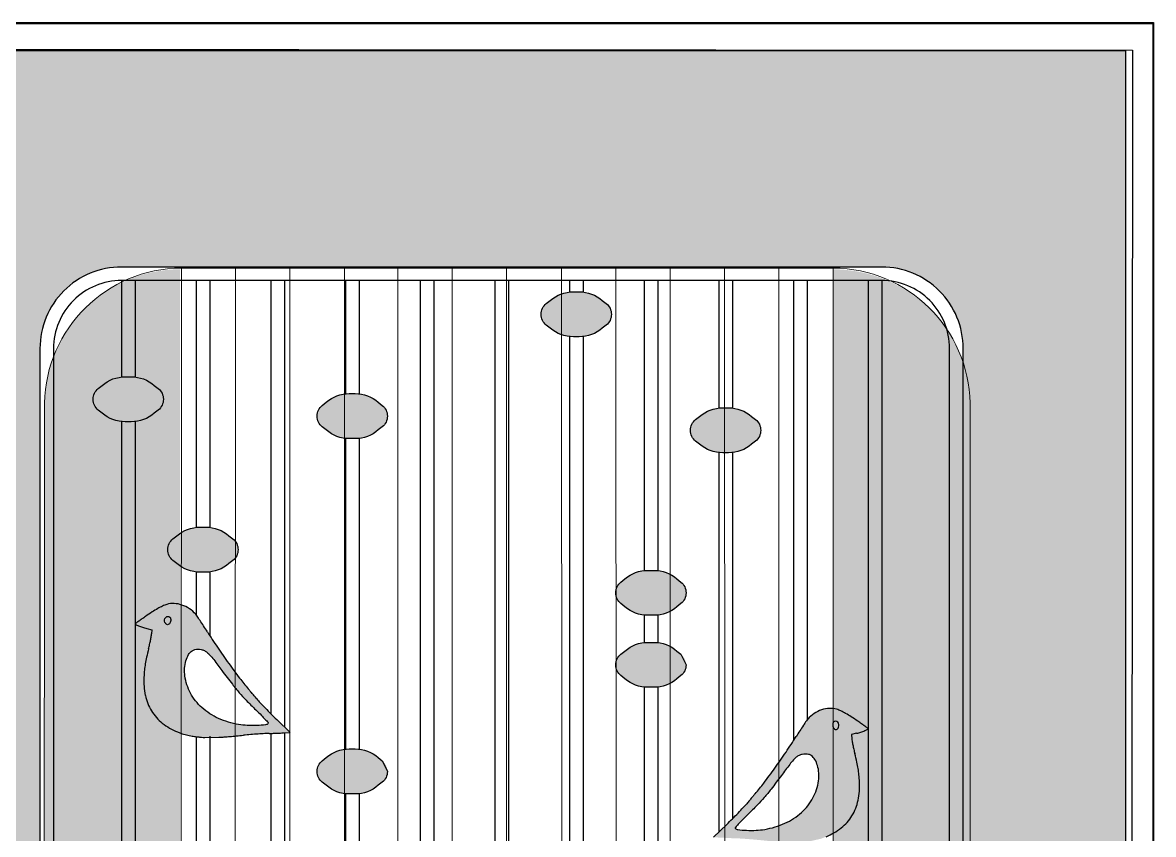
# Model space of a CAD drawing. Header units: millimetres. Extents: x 35877 to 3066687, y -650199 to -40525.
# Drawn here: x 147793.3 to 147834.94, y -179464.72 to -179434.81 of the extents above; entities that cross this region are included whole.
import ezdxf

# ---------------------------------------------------------------- set-up
doc = ezdxf.new("R2010")
doc.units = ezdxf.units.MM
doc.header["$MEASUREMENT"] = 0
for name, color, linetype, lineweight in [('A8_FURNITURE', 32, 'Continuous', 30), ('dim05', 1, 'Continuous', 13), ('Elevation 4.5', 206, 'Continuous', 5), ('FURNITURE', 32, 'Continuous', 9), ('NAME PLATE', 7, 'Continuous', 25), ('wall', 7, 'Continuous', 30)]:
    doc.layers.add(name, color=color, linetype=linetype, lineweight=lineweight)

msp = doc.modelspace()

# ---------------------------------------------------------------- hatches: boundary and pattern name
at = {"layer": 'dim05', "lineweight": 0, "true_color": 0xa47149, "transparency": 33554630}
h = msp.add_hatch(color=35, dxfattribs=at)
h.dxf.hatch_style = 1
h.paths.add_polyline_path([(147833.9334, -179435.8509), (147787.9413, -179435.8509), (147787.9489, -179527.8102), (147833.941, -179527.8102), (147833.9398, -179512.9117), (147827.941, -179512.9117), (147827.941, -179515.8102, -0.4142136), (147824.941, -179518.8102), (147796.9435, -179518.8102, -0.4142136), (147793.9435, -179515.8102), (147793.9435, -179446.8161, -0.4142136), (147796.9435, -179443.8161), (147824.941, -179443.8161, -0.4142136), (147827.941, -179446.8161), (147827.941, -179473.7118), (147833.9365, -179473.7118)])
at = {"layer": 'Elevation 4.5', "lineweight": 0, "true_color": 0x000000, "transparency": 33554628}
h = msp.add_hatch(color=18, dxfattribs=at)
h.dxf.hatch_style = 1
h.paths.add_polyline_path([(147814.9853, -179445.564, 0.2335694), (147814.7953, -179445.1638), (147814.6506, -179445.0495, 0.1866469), (147813.8005, -179444.733), (147813.5842, -179444.733, 0.1866469), (147812.7341, -179445.0495), (147812.5894, -179445.1638, 0.2294381), (147812.3994, -179445.5562, 0.2335694), (147812.5894, -179445.9563), (147812.7341, -179446.0706, 0.1866469), (147813.5842, -179446.3871), (147813.8005, -179446.3871, 0.1866469), (147814.6506, -179446.0706), (147814.7953, -179445.9563, 0.2294381)])
h = msp.add_hatch(color=18, dxfattribs=at)
h.dxf.hatch_style = 1
h.paths.add_polyline_path([(147798.4865, -179448.695, 0.2335694), (147798.2965, -179448.2949), (147798.1518, -179448.1806, 0.1866469), (147797.3017, -179447.8641), (147797.0854, -179447.8641, 0.1866469), (147796.2353, -179448.1806), (147796.0907, -179448.2949, 0.2294381), (147795.9006, -179448.6872, 0.2335694), (147796.0907, -179449.0873), (147796.2353, -179449.2016, 0.1866469), (147797.0854, -179449.5181), (147797.3017, -179449.5181, 0.1866469), (147798.1518, -179449.2016), (147798.2965, -179449.0873, 0.2294381)])
h.paths.add_polyline_path([(147806.5459, -179448.9143), (147806.4012, -179448.8, 0.1866469), (147805.5511, -179448.4835), (147805.3348, -179448.4835, 0.1866469), (147804.4847, -179448.8), (147804.3401, -179448.9143, 0.2294381), (147804.15, -179449.3066, 0.2335694), (147804.3401, -179449.7068), (147804.4847, -179449.8211, 0.1866469), (147805.3348, -179450.1376), (147805.5511, -179450.1376, 0.1866469), (147806.4012, -179449.8211), (147806.5459, -179449.7068, 0.2294381), (147806.7359, -179449.3144, 0.2335694)])
h.paths.add_polyline_path([(147801.0463, -179453.8358), (147800.9016, -179453.7215, 0.1866469), (147800.0515, -179453.405), (147799.8352, -179453.405, 0.1866469), (147798.9851, -179453.7215), (147798.8405, -179453.8358, 0.2294381), (147798.6504, -179454.2282, 0.2335694), (147798.8405, -179454.6283), (147798.9851, -179454.7426, 0.1866469), (147799.8352, -179455.0591), (147800.0515, -179455.0591, 0.1866469), (147800.9016, -179454.7426), (147801.0463, -179454.6283, 0.2294381), (147801.2363, -179454.236, 0.2335694)])
h = msp.add_hatch(color=18, dxfattribs=at)
h.dxf.hatch_style = 1
h.paths.add_polyline_path([(147820.4849, -179449.8382, 0.2335694), (147820.2949, -179449.4381), (147820.1502, -179449.3238, 0.1866469), (147819.3001, -179449.0073), (147819.0838, -179449.0073, 0.1866469), (147818.2337, -179449.3238), (147818.089, -179449.4381, 0.2294381), (147817.899, -179449.8304, 0.2335694), (147818.089, -179450.2305), (147818.2337, -179450.3448, 0.1866469), (147819.0838, -179450.6613), (147819.3001, -179450.6613, 0.1866469), (147820.1502, -179450.3448), (147820.2949, -179450.2305, 0.2294381)])
h = msp.add_hatch(color=18, dxfattribs=at)
h.dxf.hatch_style = 1
h.paths.add_polyline_path([(147817.7351, -179455.8264, 0.2335694), (147817.5451, -179455.4263), (147817.4004, -179455.312, 0.1866469), (147816.5503, -179454.9955), (147816.334, -179454.9955, 0.1866469), (147815.4839, -179455.312), (147815.3392, -179455.4263, 0.2294381), (147815.1492, -179455.8186, 0.2335694), (147815.3392, -179456.2188), (147815.4839, -179456.3331, 0.1866469), (147816.334, -179456.6495), (147816.5503, -179456.6495, 0.1866469), (147817.4004, -179456.3331), (147817.5451, -179456.2188, 0.2294381)])
h = msp.add_hatch(color=18, dxfattribs=at)
h.dxf.hatch_style = 1
edge = h.paths.add_edge_path()
edge.add_arc((147780.8786, -179469.3483), 22.7128, 32.16172, 32.81148)
edge.add_arc((147786.1587, -179465.944), 16.4304, 32.81148, 33.63724)
edge.add_arc((147785.18, -179466.5952), 17.6059, 33.63732, 34.2873)
edge.add_arc((147799.1689, -179457.0572), 0.6748, 34.2873, 41.16894)
edge.add_arc((147798.7722, -179457.4041), 1.2018, 41.16894, 55.99203)
edge.add_arc((147798.7938, -179457.3721), 1.1632, 55.99203, 71.17988)
edge.add_arc((147798.831, -179457.2628), 1.0478, 71.17999, 87.2154)
edge.add_arc((147798.8449, -179456.9777), 0.7623, 87.2154, 107.56998)
edge.add_arc((147799.0041, -179457.4805), 1.2897, 107.56998, 114.98423)
edge.add_arc((147799.5676, -179458.6899), 2.624, 114.98423, 119.34221)
edge.add_arc((147800.1752, -179459.7707), 3.8638, 119.34221, 122.9184)
edge.add_arc((147802.7574, -179463.7594), 8.6154, 122.9184, 124.88205)
edge.add_arc((147830.2361, -179503.1755), 56.6645, 124.88205, 125.04861)
edge.add_arc((147816.7562, -179483.9589), 33.1914, 125.04861, 125.29753)
edge.add_arc((147837.3738, -179513.0809), 68.873, 125.297529, 125.400118)
edge.add_arc((147797.6242, -179457.148), 0.2543, 125.40012, 130.76604)
edge.add_arc((147797.4694, -179456.9684), 0.0172, 130.76604, 241.79136)
edge.add_arc((147798.1478, -179455.7036), 1.4524, 241.79136, 246.60744)
edge.add_arc((147798.2189, -179455.5392), 1.6315, 246.60744, 252.0734)
edge.add_arc((147798.3836, -179455.0302), 2.1665, 252.0734, 256.49235)
edge.add_line((147797.8775, -179457.1368), (147798.0618, -179457.1811))
edge.add_line((147798.0618, -179457.1811), (147798.0528, -179457.3361))
edge.add_arc((147797.301, -179457.2922), 0.7531, 350.18677, 356.65846, ccw=False)
edge.add_arc((147792.6091, -179456.4806), 5.5147, 348.69543, 350.18677, ccw=False)
edge.add_arc((147791.9584, -179456.3506), 6.1782, 347.16117, 348.69549, ccw=False)
edge.add_arc((147791.7072, -179456.2933), 6.4358, 345.67219, 347.16121, ccw=False)
edge.add_arc((147809.6228, -179460.8692), 12.0549, 165.67219, 167.20406)
edge.add_arc((147801.76, -179459.0834), 3.9919, 167.20406, 170.69698)
edge.add_arc((147801.147, -179458.983), 3.3707, 170.69705, 174.56508)
edge.add_arc((147804.2977, -179459.2827), 6.5356, 174.56508, 176.92232)
edge.add_arc((147800.3742, -179459.0718), 2.6065, 176.92232, 191.78697)
edge.add_arc((147799.5784, -179459.2379), 1.7935, 191.78697, 211.45856)
edge.add_arc((147799.5135, -179459.2776), 1.7174, 211.45856, 231.62433)
edge.add_arc((147799.8406, -179458.8645), 2.2443, 231.62433, 248.12672)
edge.add_line((147799.0045, -179460.9473), (147799.1836, -179461.0192))
edge.add_line((147799.1836, -179461.0192), (147799.5429, -179461.101))
edge.add_arc((147799.8378, -179459.5615), 1.5675, 259.15334, 262.43435)
edge.add_arc((147800.3808, -179455.4732), 5.6917, 262.43435, 263.69099)
edge.add_arc((147800.4423, -179454.9174), 6.2509, 263.69099, 264.93437)
edge.add_arc((147800.3119, -179456.3887), 4.7738, 264.93437, 266.45624)
edge.add_line((147800.0168, -179461.1534), (147800.5236, -179461.1377))
edge.add_line((147800.5236, -179461.1377), (147800.6496, -179461.1377))
edge.add_arc((147800.6496, -179460.0891), 1.0486, 270, 274.40265)
edge.add_arc((147798.4753, -179431.8486), 29.3726, 274.40265, 274.79707)
edge.add_arc((147798.6789, -179434.2757), 26.937, 274.79715, 275.31026)
edge.add_arc((147797.6978, -179423.7209), 37.5373, 275.31032, 275.71051)
edge.add_arc((147803.4058, -179480.8012), 19.8277, 94.91845, 95.71051, ccw=False)
edge.add_arc((147803.4864, -179481.7382), 20.7681, 94.15349, 94.91849, ccw=False)
edge.add_arc((147803.3224, -179479.48), 18.504, 93.39746, 94.15352, ccw=False)
edge.add_arc((147802.4129, -179464.1598), 3.1569, 90.60035, 93.39746, ccw=False)
edge.add_arc((147802.2963, -179453.0313), 7.9723, 270.60035, 271.03698)
edge.add_line((147802.4406, -179461.0023), (147803.1508, -179460.9665))
edge.add_arc((147819.2751, -179443.6582), 23.6552, 223.94045, 227.02832, ccw=False)
edge.add_arc((147813.7826, -179448.9733), 16.0121, 222.89678, 223.88349, ccw=False)
edge.add_arc((147804.8878, -179457.2379), 3.8704, 220.06323, 222.89678, ccw=False)
edge.add_arc((147726.3087, -179523.3215), 98.8024, 40.063228, 40.151684)
edge.add_arc((147739.5203, -179512.1761), 81.5176, 40.151751, 40.255702)
edge.add_arc((147742.8118, -179509.3892), 77.2047, 40.255751, 40.345381)
edge.add_arc((147797.1495, -179463.2333), 5.9099, 40.34538, 40.94446)
edge.add_arc((147807.4878, -179454.264), 7.777, 217.22271, 220.94446, ccw=False)
edge.add_arc((147820.821, -179444.1352), 24.5211, 215.6414, 217.22271, ccw=False)
edge.add_arc((147822.714, -179442.7779), 26.8504, 214.08674, 215.6414, ccw=False)
edge.add_arc((147817.1987, -179446.5102), 20.1909, 212.16172, 214.08674, ccw=False)
edge = h.paths.add_edge_path(flags=16)
edge.add_arc((147798.7564, -179456.8174), 0.2323, 204.49535, 219.94347, ccw=False)
edge.add_arc((147798.7044, -179456.8411), 0.1751, 171.29039, 204.49535, ccw=False)
edge.add_arc((147798.6952, -179456.8397), 0.1658, 136.69781, 171.29039, ccw=False)
edge.add_arc((147798.6575, -179456.8042), 0.1141, 93.0028, 136.69781, ccw=False)
edge.add_arc((147798.6568, -179456.7907), 0.1006, 45.00001, 93.0028, ccw=False)
edge.add_arc((147798.6603, -179456.7873), 0.0957, 11.32588, 45.00003, ccw=False)
edge.add_arc((147798.5004, -179456.8193), 0.2587, -4.70662, 11.32588, ccw=False)
edge.add_arc((147798.4871, -179456.8182), 0.2721, 339.60713, 355.29338, ccw=False)
edge.add_arc((147798.6215, -179456.8682), 0.1287, 312.14465, 339.60713, ccw=False)
edge.add_arc((147798.6116, -179456.8572), 0.1434, 290.55917, 312.14465, ccw=False)
edge.add_arc((147798.638, -179456.9276), 0.0683, 252.98334, 290.55917, ccw=False)
edge.add_arc((147798.6426, -179456.9127), 0.0838, 219.94347, 252.98334, ccw=False)
edge = h.paths.add_edge_path(flags=16)
edge.add_arc((147799.7248, -179458.2273), 0.3225, 104.54598, 123.51146, ccw=False)
edge.add_arc((147799.7693, -179458.3987), 0.4996, 90.88322, 104.54598, ccw=False)
edge.add_arc((147799.7699, -179458.4365), 0.5374, 77.69642, 90.88322, ccw=False)
edge.add_arc((147799.7855, -179458.3647), 0.4639, 62.97098, 77.69642, ccw=False)
edge.add_arc((147799.7135, -179458.5058), 0.6223, 51.14747, 62.97098, ccw=False)
edge.add_arc((147799.6017, -179458.6446), 0.8006, 41.35853, 51.14747, ccw=False)
edge.add_arc((147797.9501, -179460.0987), 3.0011, 37.22492, 41.35853, ccw=False)
edge.add_arc((147746.4924, -179499.1924), 67.6247, 36.794285, 37.224919, ccw=False)
edge.add_arc((147835.0858, -179432.9298), 43.0077, 216.79429, 217.63765)
edge.add_arc((147806.8746, -179454.685), 7.3824, 217.63765, 220.74409)
edge.add_arc((147805.773, -179455.634), 5.9284, 220.74409, 224.32984)
edge.add_arc((147816.2749, -179445.375), 20.6096, 224.32984, 225.74801)
edge.add_arc((147788.9491, -179473.4237), 18.5494, 44.86727, 45.74801, ccw=False)
edge.add_arc((147798.3582, -179464.0581), 5.2737, 42.62086, 44.86727, ccw=False)
edge.add_arc((147796.577, -179465.6972), 7.6942, 41.4503, 42.62086, ccw=False)
edge.add_arc((147802.3282, -179460.6178), 0.0212, -32.61788, 41.4503, ccw=False)
edge.add_arc((147802.2404, -179460.5617), 0.1254, 275.88486, 327.38212, ccw=False)
edge.add_arc((147801.7104, -179455.4197), 5.2946, 272.40321, 275.88486, ccw=False)
edge.add_arc((147801.7643, -179456.7022), 4.011, 267.33729, 272.40321, ccw=False)
edge.add_arc((147801.7031, -179458.0169), 2.6949, 260.51198, 267.33729, ccw=False)
edge.add_arc((147801.759, -179457.6826), 3.0338, 245.81245, 260.51198, ccw=False)
edge.add_arc((147801.4699, -179458.3261), 2.3283, 227.88741, 245.81245, ccw=False)
edge.add_arc((147801.272, -179458.5451), 2.0331, 208.56341, 227.88741, ccw=False)
edge.add_arc((147801.0906, -179458.6439), 1.8266, 187.62079, 208.56349, ccw=False)
edge.add_arc((147800.6923, -179458.6972), 1.4247, 176.16073, 187.62079, ccw=False)
edge.add_arc((147800.5791, -179458.6896), 1.3113, 163.96579, 176.16073, ccw=False)
edge.add_arc((147800.323, -179458.616), 1.0448, 150.41716, 163.96579, ccw=False)
edge.add_arc((147799.7769, -179458.306), 0.4169, 123.51146, 150.41716, ccw=False)
h = msp.add_hatch(color=18, dxfattribs=at)
h.dxf.hatch_style = 1
h.paths.add_polyline_path([(147817.7351, -179458.4805, 0.2335694), (147817.5451, -179458.0803), (147817.4004, -179457.966, 0.1866469), (147816.5503, -179457.6495), (147816.334, -179457.6495, 0.1866469), (147815.4839, -179457.966), (147815.3392, -179458.0803, 0.2294381), (147815.1492, -179458.4727, 0.2335694), (147815.3392, -179458.8728), (147815.4839, -179458.9871, 0.1866469), (147816.334, -179459.3036), (147816.5503, -179459.3036, 0.1866469), (147817.4004, -179458.9871), (147817.5451, -179458.8728, 0.2294381)])
h = msp.add_hatch(color=18, dxfattribs=at)
h.dxf.hatch_style = 1
edge = h.paths.add_edge_path()
edge.add_arc((147841.0155, -179473.2113), 22.7128, 507.18852, 507.83828, ccw=False)
edge.add_arc((147835.7354, -179469.807), 16.4304, 506.36276, 507.18852, ccw=False)
edge.add_arc((147836.7141, -179470.4582), 17.6059, 505.7127, 506.36268, ccw=False)
edge.add_arc((147822.7252, -179460.9202), 0.6748, 498.83106, 505.7127, ccw=False)
edge.add_arc((147823.122, -179461.2671), 1.2018, 484.00797, 498.83106, ccw=False)
edge.add_arc((147823.1004, -179461.2351), 1.1632, 468.82012, 484.00797, ccw=False)
edge.add_arc((147823.0631, -179461.1258), 1.0478, 452.7846, 468.82001, ccw=False)
edge.add_arc((147823.0493, -179460.8407), 0.7623, 432.43002, 452.7846, ccw=False)
edge.add_arc((147822.8901, -179461.3435), 1.2897, 425.01577, 432.43002, ccw=False)
edge.add_arc((147822.3265, -179462.5529), 2.624, 420.65779, 425.01577, ccw=False)
edge.add_arc((147821.7189, -179463.6337), 3.8638, 417.0816, 420.65779, ccw=False)
edge.add_arc((147819.1367, -179467.6224), 8.6154, 415.11795, 417.0816, ccw=False)
edge.add_arc((147791.658, -179507.0385), 56.6645, 414.95139, 415.11795, ccw=False)
edge.add_arc((147805.1379, -179487.8219), 33.1914, 414.70247, 414.95139, ccw=False)
edge.add_arc((147784.5203, -179516.9439), 68.873, 414.599882, 414.702471, ccw=False)
edge.add_arc((147824.2699, -179461.011), 0.2543, 409.23396, 414.59988, ccw=False)
edge.add_arc((147824.4248, -179460.8314), 0.0172, 298.20864, 409.23396, ccw=False)
edge.add_arc((147823.7464, -179459.5666), 1.4524, 293.39256, 298.20864, ccw=False)
edge.add_arc((147823.6752, -179459.4022), 1.6315, 287.9266, 293.39256, ccw=False)
edge.add_arc((147823.5106, -179458.8932), 2.1665, 283.50765, 287.9266, ccw=False)
edge.add_line((147824.0166, -179460.9998), (147823.8323, -179461.0441))
edge.add_line((147823.8323, -179461.0441), (147823.8413, -179461.1991))
edge.add_arc((147824.5932, -179461.1552), 0.7531, 183.34154, 189.81323)
edge.add_arc((147829.2851, -179460.3436), 5.5147, 189.81323, 191.30457)
edge.add_arc((147829.9358, -179460.2136), 6.1782, 191.30451, 192.83883)
edge.add_arc((147830.1869, -179460.1563), 6.4358, 192.83879, 194.32781)
edge.add_arc((147812.2714, -179464.7322), 12.0549, 372.79594, 374.32781, ccw=False)
edge.add_arc((147820.1341, -179462.9464), 3.9919, 369.30302, 372.79594, ccw=False)
edge.add_arc((147820.7471, -179462.846), 3.3707, 365.43492, 369.30295, ccw=False)
edge.add_arc((147817.5964, -179463.1458), 6.5356, 363.07768, 365.43492, ccw=False)
edge.add_arc((147821.5199, -179462.9348), 2.6065, 348.21303, 363.07768, ccw=False)
edge.add_arc((147822.3157, -179463.1009), 1.7935, 328.54144, 348.21303, ccw=False)
edge.add_arc((147822.3806, -179463.1406), 1.7174, 308.37567, 328.54144, ccw=False)
edge.add_arc((147822.0535, -179462.7275), 2.2443, 291.87328, 308.37567, ccw=False)
edge.add_line((147822.8896, -179464.8103), (147822.7105, -179464.8822))
edge.add_line((147822.7105, -179464.8822), (147822.3513, -179464.964))
edge.add_arc((147822.0563, -179463.4245), 1.5675, 277.56565, 280.84666, ccw=False)
edge.add_arc((147821.5133, -179459.3362), 5.6917, 276.30901, 277.56565, ccw=False)
edge.add_arc((147821.4519, -179458.7804), 6.2509, 275.06563, 276.30901, ccw=False)
edge.add_arc((147821.5823, -179460.2517), 4.7738, 273.54376, 275.06563, ccw=False)
edge.add_line((147821.8773, -179465.0164), (147821.3705, -179465.0007))
edge.add_line((147821.3705, -179465.0007), (147821.2446, -179465.0007))
edge.add_arc((147821.2446, -179463.9521), 1.0486, 265.59735, 270, ccw=False)
edge.add_arc((147823.4189, -179435.7116), 29.3726, 265.20293, 265.59735, ccw=False)
edge.add_arc((147823.2152, -179438.1387), 26.937, 264.68974, 265.20285, ccw=False)
edge.add_arc((147824.1963, -179427.5839), 37.5373, 264.28949, 264.68968, ccw=False)
edge.add_arc((147818.4884, -179484.6642), 19.8277, 444.28949, 445.08155)
edge.add_arc((147818.4077, -179485.6012), 20.7681, 445.08151, 445.84651)
edge.add_arc((147818.5717, -179483.343), 18.504, 445.84648, 446.60254)
edge.add_arc((147819.4812, -179468.0228), 3.1569, 446.60254, 449.39965)
edge.add_arc((147819.5978, -179456.8943), 7.9723, 268.96302, 269.39965, ccw=False)
edge.add_line((147819.4535, -179464.8653), (147818.7433, -179464.8295))
edge.add_arc((147802.6191, -179447.5212), 23.6552, 312.97168, 316.05955)
edge.add_arc((147808.1115, -179452.8363), 16.0121, 316.11651, 317.10322)
edge.add_arc((147817.0063, -179461.1009), 3.8704, 317.10322, 319.93677)
edge.add_arc((147895.5854, -179527.1845), 98.8024, 499.848316, 499.936772, ccw=False)
edge.add_arc((147882.3738, -179516.0391), 81.5176, 499.744298, 499.848249, ccw=False)
edge.add_arc((147879.0824, -179513.2522), 77.2047, 499.654619, 499.744249, ccw=False)
edge.add_arc((147824.7446, -179467.0963), 5.9099, 499.05554, 499.65462, ccw=False)
edge.add_arc((147814.4063, -179458.127), 7.777, 319.05554, 322.77729)
edge.add_arc((147801.0731, -179447.9982), 24.5211, 322.77729, 324.3586)
edge.add_arc((147799.1802, -179446.6409), 26.8504, 324.3586, 325.91326)
edge.add_arc((147804.6954, -179450.3732), 20.1909, 325.91326, 327.83828)
edge = h.paths.add_edge_path(flags=16)
edge.add_arc((147823.1378, -179460.6804), 0.2323, 320.05653, 335.50465)
edge.add_arc((147823.1897, -179460.7041), 0.1751, 335.50465, 368.70961)
edge.add_arc((147823.199, -179460.7027), 0.1658, 368.70961, 403.30219)
edge.add_arc((147823.2366, -179460.6672), 0.1141, 403.30219, 446.9972)
edge.add_arc((147823.2373, -179460.6537), 0.1006, 446.9972, 494.99999)
edge.add_arc((147823.2338, -179460.6503), 0.0957, 494.99997, 528.67412)
edge.add_arc((147823.3937, -179460.6823), 0.2587, 528.67412, 544.70662)
edge.add_arc((147823.4071, -179460.6812), 0.2721, 184.70662, 200.39287)
edge.add_arc((147823.2726, -179460.7312), 0.1287, 200.39287, 227.85535)
edge.add_arc((147823.2825, -179460.7202), 0.1434, 227.85535, 249.44083)
edge.add_arc((147823.2561, -179460.7906), 0.0683, 249.44083, 287.01666)
edge.add_arc((147823.2516, -179460.7757), 0.0838, 287.01666, 320.05653)
edge = h.paths.add_edge_path(flags=16)
edge.add_arc((147822.1693, -179462.0903), 0.3225, 416.48854, 435.45402)
edge.add_arc((147822.1248, -179462.2617), 0.4996, 435.45402, 449.11678)
edge.add_arc((147822.1243, -179462.2995), 0.5374, 449.11678, 462.30358)
edge.add_arc((147822.1086, -179462.2277), 0.4639, 462.30358, 477.02902)
edge.add_arc((147822.1806, -179462.3688), 0.6223, 477.02902, 488.85253)
edge.add_arc((147822.2924, -179462.5076), 0.8006, 488.85253, 498.64147)
edge.add_arc((147823.9441, -179463.9617), 3.0011, 498.64147, 502.77508)
edge.add_arc((147875.4017, -179503.0554), 67.6247, 502.775081, 503.205715)
edge.add_arc((147786.8083, -179436.7929), 43.0077, 322.36235, 323.20571, ccw=False)
edge.add_arc((147815.0196, -179458.548), 7.3824, 319.25591, 322.36235, ccw=False)
edge.add_arc((147816.1211, -179459.497), 5.9284, 315.67016, 319.25591, ccw=False)
edge.add_arc((147805.6193, -179449.238), 20.6096, 314.25199, 315.67016, ccw=False)
edge.add_arc((147832.945, -179477.2867), 18.5494, 494.25199, 495.13273)
edge.add_arc((147823.536, -179467.9211), 5.2737, 495.13273, 497.37914)
edge.add_arc((147825.3171, -179469.5602), 7.6942, 497.37914, 498.5497)
edge.add_arc((147819.566, -179464.4808), 0.0212, 498.5497, 572.61788)
edge.add_arc((147819.6537, -179464.4247), 0.1254, 212.61788, 264.11514)
edge.add_arc((147820.1837, -179459.2827), 5.2946, 264.11514, 267.59679)
edge.add_arc((147820.1299, -179460.5652), 4.011, 267.59679, 272.66271)
edge.add_arc((147820.191, -179461.8799), 2.6949, 272.66271, 279.48802)
edge.add_arc((147820.1351, -179461.5456), 3.0338, 279.48802, 294.18755)
edge.add_arc((147820.4242, -179462.1891), 2.3283, 294.18755, 312.11259)
edge.add_arc((147820.6222, -179462.4082), 2.0331, 312.11259, 331.43659)
edge.add_arc((147820.8036, -179462.5069), 1.8266, 331.43651, 352.37921)
edge.add_arc((147821.2019, -179462.5602), 1.4247, 352.37921, 363.83927)
edge.add_arc((147821.3151, -179462.5526), 1.3113, 363.83927, 376.03421)
edge.add_arc((147821.5711, -179462.479), 1.0448, 376.03421, 389.58284)
edge.add_arc((147822.1172, -179462.169), 0.4169, 389.58284, 416.48854)
h = msp.add_hatch(color=18, dxfattribs=at)
h.dxf.hatch_style = 1
h.paths.add_polyline_path([(147806.7359, -179462.408, 0.2335694), (147806.5459, -179462.0078), (147806.4012, -179461.8935, 0.1866469), (147805.5511, -179461.577), (147805.3348, -179461.577, 0.1866469), (147804.4847, -179461.8935), (147804.3401, -179462.0078, 0.2294381), (147804.15, -179462.4001, 0.2335694), (147804.3401, -179462.8003), (147804.4847, -179462.9146, 0.1866469), (147805.3348, -179463.2311), (147805.5511, -179463.2311, 0.1866469), (147806.4012, -179462.9146), (147806.5459, -179462.8003, 0.2294381)])
at = {"layer": 'NAME PLATE', "lineweight": 0, "true_color": 0x000000, "transparency": 33554687}
h = msp.add_hatch(color=18, dxfattribs=at)
h.dxf.hatch_style = 1
h.set_gradient(color1=(153, 155, 55), color2=(229, 232, 120), name='INVCYLINDER')
h.paths.add_polyline_path([(147828.1931, -179448.8843, 0.4109881), (147823.1559, -179443.9023), (147823.1559, -179486.8484), (147828.1931, -179486.8448)], flags=17)
h.paths.add_polyline_path([(147828.1932, -179490.8623, 0.9852287), (147828.1308, -179486.8638), (147823.1559, -179486.8484), (147823.1559, -179513.8092), (147799.0937, -179513.8092), (147799.0937, -179443.902, 0.4142439), (147794.111, -179448.8843), (147794.0638, -179513.8338, 0.4139883), (147799.0638, -179518.8377), (147823.1131, -179518.8562, 0.4196556), (147828.2217, -179513.8289)])

# ---------------------------------------------------------------- linework, layer by layer
at = {"layer": 'A8_FURNITURE', "linetype": 'ByBlock', "lineweight": 15, "transparency": 33554687}
for p, q in [((147801.1488, -179434.8343, -47.9529), (147801.1488, -179434.8337, -47.9535)), ((147803.1474, -179434.8359, -47.9529), (147803.1474, -179434.8354, -47.9534)), ((147805.162, -179434.8366, -47.9529), (147805.162, -179434.8374, -47.9522)), ((147813.1536, -179434.8436, -47.9529), (147813.1536, -179434.8439, -47.9526)), ((147815.1536, -179434.8451, -47.9529), (147815.1536, -179434.8456, -47.9525)), ((147817.1536, -179434.8466, -47.9529), (147817.1536, -179434.8473, -47.9524)), ((147819.1536, -179434.8482, -47.9529), (147819.1536, -179434.8489, -47.9525)), ((147821.1564, -179434.8506, -47.9524), (147821.1564, -179434.8497, -47.9529)), ((147799.1574, -179443.855, 531.9787), (147799.0952, -179513.7612, -260.019)), ((147799.1482, -179443.855, -42.339), (147823.1558, -179443.8566, 42.3283)), ((147801.1438, -179443.8552, 2.3902), (147801.103, -179513.7628, -1.5091)), ((147803.1451, -179443.8553, 2.3888), (147803.1322, -179490.8121, -0.0053)), ((147805.1596, -179443.8554, 2.3883), (147805.1479, -179486.8164, -0.006)), ((147807.1322, -179486.8139, -0.0053), (147807.1184, -179443.8556, -487.9475)), ((147809.1322, -179486.8133, -0.0053), (147809.1184, -179443.8557, -487.9188)), ((147811.1322, -179486.8127, -0.0053), (147811.1184, -179443.8558, -487.8901)), ((147813.1543, -179443.856, 2.3823), (147813.1576, -179486.8127, -0.0053)), ((147815.1543, -179443.8561, 2.3809), (147815.1576, -179486.8144, -0.0053)), ((147817.1543, -179443.8562, 2.3792), (147817.1576, -179486.8188, -0.0053)), ((147819.155, -179443.8564, -0.1871), (147819.1618, -179486.8045, -160.2246)), ((147821.153, -179486.8028, -160.215), (147821.1558, -179443.8565, -0.1879)), ((147828.193, -179448.837, -42.339), (147828.2098, -179486.8175, -172.4833))]:
    msp.add_line(p, q, dxfattribs=at)
at = {"layer": 'A8_FURNITURE', "linetype": 'ByBlock', "lineweight": 15, "transparency": 33554687, "elevation": -0.0053}
for points in [[(147823.1564, -179434.8523), (147823.1564, -179434.8512), (147799.1488, -179434.8328)], [(147823.153, -179486.8011), (147823.1558, -179443.8566)], [(147794.0671, -179513.9709), (147794.111, -179448.837)]]:
    msp.add_lwpolyline(points, dxfattribs=at)
at = {"layer": 'A8_FURNITURE', "linetype": 'ByBlock', "transparency": 33554687, "elevation": -0.0053}
msp.add_lwpolyline([(147788.1149, -179435.7907), (147834.1745, -179435.8297), (147834.1073, -179527.8428)], dxfattribs=at)
at = {"layer": 'A8_FURNITURE', "linetype": 'ByBlock', "lineweight": 15, "transparency": 33554687}
for centre, start, end in [((147799.1789, -179448.9236, -42.339), 90.34687, 179.02144), ((147823.1251, -179448.9236, -42.339), 0.97856, 89.65313)]:
    msp.add_arc(centre, 5.0686, start, end, dxfattribs=at)
at = {"layer": 'Elevation 4.5', "color": 18, "lineweight": 30, "true_color": 0x000000, "transparency": 33554687}
for p, q in [((147834.9334, -179434.8509, -0.0053), (147786.9413, -179434.8509, -0.0053)), ((147834.941, -179527.8102, -0.0053), (147834.9334, -179434.8509, -0.0053)), ((147796.9436, -179444.3161, -0.0053), (147796.9436, -179447.8703, -0.0053)), ((147797.4436, -179444.3161, -0.0053), (147797.4436, -179447.8703, -0.0053)), ((147799.6934, -179444.3161, -0.0053), (147799.6934, -179453.4113, -0.0053)), ((147800.1934, -179444.3161, -0.0053), (147800.1934, -179453.4113, -0.0053)), ((147802.4432, -179444.3161, -0.0053), (147802.4432, -179460.2788, -0.0053)), ((147802.9432, -179444.3161, -0.0053), (147802.9432, -179460.766, -0.0053)), ((147805.193, -179444.3161, -0.0053), (147805.193, -179448.4897, -0.0053)), ((147805.693, -179444.3161, -0.0053), (147805.693, -179448.4897, -0.0053)), ((147807.9428, -179444.3161, -0.0053), (147807.9428, -179476.7922, -0.0053)), ((147808.4428, -179444.3161, -0.0053), (147808.4428, -179472.6373, -0.0053)), ((147810.6926, -179444.3161, -0.0053), (147810.6926, -179453.8711, -0.0053)), ((147811.1926, -179444.3161, -0.0053), (147811.1926, -179453.8542, -0.0053)), ((147813.4424, -179444.3161, -0.0053), (147813.4424, -179444.7393, -0.0053)), ((147813.9424, -179444.3161, -0.0053), (147813.9424, -179444.7393, -0.0053)), ((147816.1921, -179444.3161, -0.0053), (147816.1921, -179455.0017, -0.0053)), ((147816.6921, -179444.3161, -0.0053), (147816.6921, -179455.0017, -0.0053)), ((147818.9419, -179444.3161, -0.0053), (147818.9419, -179449.0135, -0.0053)), ((147819.4419, -179444.3161, -0.0053), (147819.4419, -179449.0135, -0.0053)), ((147821.6917, -179444.3161, -0.0053), (147821.6917, -179452.6616, -0.0053)), ((147822.1917, -179444.3161, -0.0053), (147822.1917, -179452.6775, -0.0053)), ((147824.4415, -179444.3161, -0.0053), (147824.4415, -179452.0456, -0.0053)), ((147824.9415, -179444.3161, -0.0053), (147824.9415, -179452.0629, -0.0053)), ((147813.4424, -179446.3809, -0.0053), (147813.4424, -179481.4636, -0.0053)), ((147813.9424, -179446.3809, -0.0053), (147813.9424, -179481.951, -0.0053)), ((147796.9436, -179449.5119, -0.0053), (147796.9436, -179466.234, -0.0053)), ((147797.4436, -179449.5119, -0.0053), (147797.4436, -179466.234, -0.0053)), ((147805.193, -179450.1313, -0.0053), (147805.193, -179461.5832, -0.0053)), ((147805.693, -179450.1313, -0.0053), (147805.693, -179461.5832, -0.0053)), ((147818.9419, -179450.6551, -0.0053), (147818.9419, -179464.6377, -0.0053)), ((147819.4419, -179450.6551, -0.0053), (147819.4419, -179464.1509, -0.0053)), ((147824.4415, -179452.0456, -0.0053), (147824.4415, -179465.8581, -0.0053)), ((147824.9415, -179452.0629, -0.0053), (147824.9415, -179465.8581, -0.0053)), ((147821.6917, -179452.6616, -0.0053), (147821.6917, -179461.2727, -0.0053)), ((147822.1917, -179452.6775, -0.0053), (147822.1917, -179460.507, -0.0053)), ((147810.6926, -179453.8711, -0.0053), (147810.6926, -179465.7842, -0.0053)), ((147811.1926, -179453.8542, -0.0053), (147811.1926, -179465.7842, -0.0053)), ((147799.6934, -179455.0529, -0.0053), (147799.6934, -179456.6326, -0.0053)), ((147800.1934, -179455.0529, -0.0053), (147800.1934, -179457.3956, -0.0053)), ((147816.1921, -179456.6433, -0.0053), (147816.1921, -179457.6558, -0.0053)), ((147816.6921, -179456.6433, -0.0053), (147816.6921, -179457.6558, -0.0053)), ((147797.8775, -179457.1368, -0.0053), (147798.0618, -179457.1811, -0.0053)), ((147798.0618, -179457.1811, -0.0053), (147798.0528, -179457.3361, -0.0053)), ((147816.1921, -179459.2974, -0.0053), (147816.1921, -179465.4959, -0.0053)), ((147816.6921, -179459.2974, -0.0053), (147816.6921, -179465.4789, -0.0053)), ((147803.1508, -179460.9665, -0.0053), (147802.66, -179460.4926, -0.0053)), ((147799.0045, -179460.9473, -0.0053), (147799.1836, -179461.0192, -0.0053)), ((147802.4432, -179461.0022, -0.0053), (147802.4432, -179499.489, -0.0053)), ((147802.9101, -179460.9833, -0.0053), (147803.1508, -179460.9665, -0.0053)), ((147802.9432, -179460.981, -0.0053), (147802.9432, -179499.4989, -0.0053)), ((147824.0166, -179460.9998, -0.0053), (147823.8323, -179461.0441, -0.0053)), ((147799.1836, -179461.0192, -0.0053), (147799.5429, -179461.101, -0.0053)), ((147799.6934, -179461.1232, -0.0053), (147799.6934, -179475.9045, -0.0053)), ((147800.0168, -179461.1534, -0.0053), (147800.5236, -179461.1377, -0.0053)), ((147800.1934, -179461.1063, -0.0053), (147800.1934, -179475.9045, -0.0053)), ((147800.5236, -179461.1377, -0.0053), (147800.6496, -179461.1377, -0.0053)), ((147823.8323, -179461.0441, -0.0053), (147823.8413, -179461.1991, -0.0053)), ((147821.6917, -179461.9689, -0.0053), (147821.6917, -179461.9784, -0.0053)), ((147805.193, -179463.2249, -0.0053), (147805.193, -179475.9332, -0.0053)), ((147805.693, -179463.2249, -0.0053), (147805.693, -179476.7668, -0.0053)), ((147818.7433, -179464.8295, -0.0053), (147819.2341, -179464.3556, -0.0053))]:
    msp.add_line(p, q, dxfattribs=at)
at = {"layer": 'Elevation 4.5', "color": 18, "lineweight": 30, "true_color": 0x000000, "transparency": 33554687, "elevation": -0.0053}
msp.add_lwpolyline([(147834.9334, -179434.8509), (147786.9413, -179434.8509), (147786.9489, -179527.8102), (147834.941, -179527.8102)], close=True, dxfattribs=at)
msp.add_lwpolyline([(147827.441, -179473.7118), (147827.441, -179446.8161, 0.4142136), (147824.941, -179444.3161), (147796.9435, -179444.3161, 0.4142136), (147794.4435, -179446.8161), (147794.4435, -179515.8102, 0.4142136), (147796.9435, -179518.3102), (147824.941, -179518.3102, 0.4142136), (147827.441, -179515.8102), (147827.441, -179512.9117)], format="xyb", dxfattribs=at)
for points in [[(147814.9853, -179445.5562), (147814.9853, -179445.564, -0.2294381), (147814.7953, -179445.9563), (147814.6506, -179446.0706, -0.1866469), (147813.8005, -179446.3871), (147813.5842, -179446.3871, -0.1866469), (147812.7341, -179446.0706), (147812.5894, -179445.9563, -0.2294381), (147812.3994, -179445.564), (147812.3994, -179445.5562, -0.2294381), (147812.5894, -179445.1638), (147812.7341, -179445.0495, -0.1866469), (147813.5842, -179444.733), (147813.8005, -179444.733, -0.1866469), (147814.6506, -179445.0495), (147814.7953, -179445.1638, -0.2294381)], [(147798.4865, -179448.6872), (147798.4865, -179448.695, -0.2294381), (147798.2965, -179449.0873), (147798.1518, -179449.2016, -0.1866469), (147797.3017, -179449.5181), (147797.0854, -179449.5181, -0.1866469), (147796.2353, -179449.2016), (147796.0907, -179449.0873, -0.2294381), (147795.9006, -179448.695), (147795.9006, -179448.6872, -0.2294381), (147796.0907, -179448.2949), (147796.2353, -179448.1806, -0.1866469), (147797.0854, -179447.8641), (147797.3017, -179447.8641, -0.1866469), (147798.1518, -179448.1806), (147798.2965, -179448.2949, -0.2294381)], [(147806.7359, -179449.3066), (147806.7359, -179449.3144, -0.2294381), (147806.5459, -179449.7068), (147806.4012, -179449.8211, -0.1866469), (147805.5511, -179450.1376), (147805.3348, -179450.1376, -0.1866469), (147804.4847, -179449.8211), (147804.3401, -179449.7068, -0.2294381), (147804.15, -179449.3144), (147804.15, -179449.3066, -0.2294381), (147804.3401, -179448.9143), (147804.4847, -179448.8, -0.1866469), (147805.3348, -179448.4835), (147805.5511, -179448.4835, -0.1866469), (147806.4012, -179448.8), (147806.5459, -179448.9143, -0.2294381)], [(147820.4849, -179449.8304), (147820.4849, -179449.8382, -0.2294381), (147820.2949, -179450.2305), (147820.1502, -179450.3448, -0.1866469), (147819.3001, -179450.6613), (147819.0838, -179450.6613, -0.1866469), (147818.2337, -179450.3448), (147818.089, -179450.2305, -0.2294381), (147817.899, -179449.8382), (147817.899, -179449.8304, -0.2294381), (147818.089, -179449.4381), (147818.2337, -179449.3238, -0.1866469), (147819.0838, -179449.0073), (147819.3001, -179449.0073, -0.1866469), (147820.1502, -179449.3238), (147820.2949, -179449.4381, -0.2294381)], [(147801.2363, -179454.2282), (147801.2363, -179454.236, -0.2294381), (147801.0463, -179454.6283), (147800.9016, -179454.7426, -0.1866469), (147800.0515, -179455.0591), (147799.8352, -179455.0591, -0.1866469), (147798.9851, -179454.7426), (147798.8405, -179454.6283, -0.2294381), (147798.6504, -179454.236), (147798.6504, -179454.2282, -0.2294381), (147798.8405, -179453.8358), (147798.9851, -179453.7215, -0.1866469), (147799.8352, -179453.405), (147800.0515, -179453.405, -0.1866469), (147800.9016, -179453.7215), (147801.0463, -179453.8358, -0.2294381)], [(147817.7351, -179455.8186), (147817.7351, -179455.8264, -0.2294381), (147817.5451, -179456.2188), (147817.4004, -179456.3331, -0.1866469), (147816.5503, -179456.6495), (147816.334, -179456.6495, -0.1866469), (147815.4839, -179456.3331), (147815.3392, -179456.2188, -0.2294381), (147815.1492, -179455.8264), (147815.1492, -179455.8186, -0.2294381), (147815.3392, -179455.4263), (147815.4839, -179455.312, -0.1866469), (147816.334, -179454.9955), (147816.5503, -179454.9955, -0.1866469), (147817.4004, -179455.312), (147817.5451, -179455.4263, -0.2294381)], [(147798.728, -179456.7196, -0.147998), (147798.7541, -179456.7685, -0.070065), (147798.7583, -179456.8405, -0.068555), (147798.7422, -179456.913, -0.120405), (147798.7079, -179456.9636, -0.094464), (147798.662, -179456.9915, -0.16544), (147798.618, -179456.9929, -0.145171), (147798.5783, -179456.9665, -0.067507), (147798.545, -179456.9137, -0.145904), (147798.5313, -179456.8146, -0.152099), (147798.5745, -179456.726, -0.193), (147798.6516, -179456.6903, -0.212568)], [(147817.7351, -179458.4727), (147817.7351, -179458.4805, -0.2294381), (147817.5451, -179458.8728), (147817.4004, -179458.9871, -0.1866469), (147816.5503, -179459.3036), (147816.334, -179459.3036, -0.1866469), (147815.4839, -179458.9871), (147815.3392, -179458.8728, -0.2294381), (147815.1492, -179458.4805), (147815.1492, -179458.4727, -0.2294381), (147815.3392, -179458.0803), (147815.4839, -179457.966, -0.1866469), (147816.334, -179457.6495), (147816.5503, -179457.6495, -0.1866469), (147817.4004, -179457.966), (147817.5451, -179458.0803)], [(147799.9964, -179457.9515, -0.051635), (147800.1039, -179458.0212, -0.042739), (147800.2026, -179458.1156, -0.018038), (147800.3397, -179458.2832, -0.001879), (147800.6457, -179458.689, 0.00368), (147801.0286, -179459.1932, 0.013555), (147801.2814, -179459.5034, 0.015647), (147801.5322, -179459.7767, 0.006188), (147801.8932, -179460.1371, -0.003843), (147802.0959, -179460.3377, -0.009801), (147802.2388, -179460.487, -0.005108), (147802.3441, -179460.6038, -0.334926), (147802.3461, -179460.6293, -0.228559), (147802.2533, -179460.6864, -0.015192), (147801.9325, -179460.7097, -0.022109), (147801.5779, -179460.7089, -0.029789), (147801.2589, -179460.6749, -0.064227), (147800.516, -179460.4501, -0.078375), (147799.9086, -179460.0534, -0.084521), (147799.4863, -179459.5172, -0.091628), (147799.2801, -179458.8861, -0.050044), (147799.2707, -179458.6018, -0.053263), (147799.3188, -179458.3274, -0.059186), (147799.4144, -179458.1002, -0.11794), (147799.5467, -179457.9584, -0.082944), (147799.6438, -179457.9151, -0.059685), (147799.7616, -179457.8992, -0.057602), (147799.8844, -179457.9114, -0.06434)], [(147823.1662, -179460.5826, 0.147998), (147823.14, -179460.6315, 0.070065), (147823.1358, -179460.7035, 0.068555), (147823.152, -179460.776, 0.120405), (147823.1863, -179460.8266, 0.094464), (147823.2321, -179460.8545, 0.16544), (147823.2761, -179460.8559, 0.145171), (147823.3158, -179460.8296, 0.067507), (147823.3491, -179460.7767, 0.145904), (147823.3629, -179460.6776, 0.152099), (147823.3196, -179460.589, 0.193), (147823.2426, -179460.5533, 0.212568)], [(147806.7359, -179462.4001), (147806.7359, -179462.408, -0.2294381), (147806.5459, -179462.8003), (147806.4012, -179462.9146, -0.1866469), (147805.5511, -179463.2311), (147805.3348, -179463.2311, -0.1866469), (147804.4847, -179462.9146), (147804.3401, -179462.8003, -0.2294381), (147804.15, -179462.408), (147804.15, -179462.4001, -0.2294381), (147804.3401, -179462.0078), (147804.4847, -179461.8935, -0.1866469), (147805.3348, -179461.577), (147805.5511, -179461.577, -0.1866469), (147806.4012, -179461.8935), (147806.5459, -179462.0078)], [(147821.8978, -179461.8145, 0.051635), (147821.7902, -179461.8842, 0.042739), (147821.6915, -179461.9786, 0.018038), (147821.5544, -179462.1462, 0.001879), (147821.2485, -179462.552, -0.00368), (147820.8656, -179463.0562, -0.013555), (147820.6127, -179463.3664, -0.015647), (147820.3619, -179463.6397, -0.006188), (147820.001, -179464.0002, 0.003843), (147819.7982, -179464.2007, 0.009801), (147819.6553, -179464.35, 0.005108), (147819.55, -179464.4668, 0.334926), (147819.5481, -179464.4923, 0.228559), (147819.6408, -179464.5494, 0.015192), (147819.9617, -179464.5727, 0.022109), (147820.3162, -179464.5719, 0.029789), (147820.6352, -179464.5379, 0.064227), (147821.3782, -179464.3131, 0.078375), (147821.9856, -179463.9164, 0.084521), (147822.4078, -179463.3802, 0.091628), (147822.614, -179462.7491, 0.050044), (147822.6234, -179462.4648, 0.053263), (147822.5753, -179462.1904, 0.059186), (147822.4798, -179461.9632, 0.11794), (147822.3474, -179461.8214, 0.082944), (147822.2503, -179461.7781, 0.059685), (147822.1325, -179461.7622, 0.057602), (147822.0097, -179461.7745, 0.06434)]]:
    msp.add_lwpolyline(points, format="xyb", close=True, dxfattribs=at)
at = {"layer": 'Elevation 4.5', "color": 18, "lineweight": 30, "true_color": 0x000000, "transparency": 33554687}
for centre, radius, start, end in [((147800.1752, -179459.7707, -0.0053), 3.8638, 119.3423, 122.91841), ((147799.5676, -179458.6899, -0.0053), 2.624, 114.98426, 119.34234), ((147799.0041, -179457.4805, -0.0053), 1.2897, 107.57006, 114.98429), ((147798.8449, -179456.9777, -0.0053), 0.7623, 87.2155, 107.57011), ((147798.831, -179457.2628, -0.0053), 1.0478, 71.17894, 87.21547), ((147798.7938, -179457.3721, -0.0053), 1.1632, 55.99033, 71.17894), ((147798.7722, -179457.4041, -0.0053), 1.2018, 41.16895, 55.99039), ((147816.7562, -179483.9589, -0.0053), 33.1914, 125.04869, 125.29735), ((147830.2361, -179503.1755, -0.0053), 56.6645, 124.88204, 125.04866), ((147802.7574, -179463.7594, -0.0053), 8.6154, 122.91841, 124.882), ((147799.1689, -179457.0572, -0.0053), 0.6748, 34.28729, 41.16896), ((147785.18, -179466.5952, -0.0053), 17.6059, 33.63963, 34.2873), ((147797.4694, -179456.9684, -0.0053), 0.0172, 130.7661, 241.79132), ((147797.6242, -179457.148, -0.0053), 0.2543, 125.40024, 130.76604), ((147798.1478, -179455.7036, -0.0053), 1.4524, 241.79135, 246.60739), ((147837.3738, -179513.0809, -0.0053), 68.873, 125.297445, 125.400119), ((147798.2189, -179455.5392, -0.0053), 1.6315, 246.60739, 252.07329), ((147798.3836, -179455.0302, -0.0053), 2.1665, 252.07332, 256.49234), ((147786.1587, -179465.944, -0.0053), 16.4304, 32.81145, 33.63971), ((147780.8786, -179469.3483, -0.0053), 22.7128, 32.16173, 32.81146), ((147791.9584, -179456.3506, -0.0053), 6.1782, 347.16109, 348.69637), ((147792.6091, -179456.4806, -0.0053), 5.5147, 348.69641, 350.18677), ((147797.301, -179457.2922, -0.0053), 0.7531, 350.18673, 356.65851), ((147817.1987, -179446.5102, -0.0053), 20.1909, 212.16172, 214.08659), ((147809.6228, -179460.8692, -0.0053), 12.0549, 165.6722, 167.20404), ((147791.7072, -179456.2933, -0.0053), 6.4358, 345.67216, 347.16114), ((147822.714, -179442.7779, -0.0053), 26.8504, 214.08662, 215.64115), ((147801.147, -179458.983, -0.0053), 3.3707, 170.69591, 174.56507), ((147801.76, -179459.0834, -0.0053), 3.9919, 167.20399, 170.69602), ((147820.821, -179444.1352, -0.0053), 24.5211, 215.64113, 217.22269), ((147804.2977, -179459.2827, -0.0053), 6.5356, 174.56508, 176.92237), ((147800.3742, -179459.0718, -0.0053), 2.6065, 176.92244, 191.787), ((147807.4878, -179454.264, -0.0053), 7.777, 217.22265, 220.94449), ((147799.5784, -179459.2379, -0.0053), 1.7935, 191.78702, 211.45726), ((147797.1495, -179463.2333, -0.0053), 5.9099, 40.34534, 40.94442), ((147742.8118, -179509.3892, -0.0053), 77.2047, 40.253934, 40.345378), ((147739.5203, -179512.1761, -0.0053), 81.5176, 40.151765, 40.253981), ((147726.3087, -179523.3215, -0.0053), 98.8024, 40.063232, 40.151696), ((147804.8878, -179457.2379, -0.0053), 3.8704, 220.06313, 222.89684), ((147813.7826, -179448.9733, -0.0053), 16.0121, 222.89679, 223.88342), ((147815.05, -179447.7543, -0.0053), 17.7706, 223.88337, 224.86266), ((147823.1004, -179461.2351, -0.0053), 1.1632, 108.82106, 124.00967), ((147823.0631, -179461.1258, -0.0053), 1.0478, 92.78453, 108.82106), ((147823.0493, -179460.8407, -0.0053), 0.7623, 72.42989, 92.7845), ((147822.8901, -179461.3435, -0.0053), 1.2897, 65.01571, 72.42994), ((147799.5135, -179459.2776, -0.0053), 1.7174, 211.45721, 231.62467), ((147812.7562, -179450.0372, -0.0053), 14.5344, 224.86266, 226.00123), ((147836.7141, -179470.4582, -0.0053), 17.6059, 145.7127, 146.36037), ((147822.7252, -179460.9202, -0.0053), 0.6748, 138.83104, 145.71271), ((147823.122, -179461.2671, -0.0053), 1.2018, 124.00961, 138.83105), ((147822.3265, -179462.5529, -0.0053), 2.624, 60.65766, 65.01574), ((147821.7189, -179463.6337, -0.0053), 3.8638, 57.08159, 60.6577), ((147819.1367, -179467.6224, -0.0053), 8.6154, 55.118, 57.08159), ((147791.658, -179507.0385, -0.0053), 56.6645, 54.95134, 55.11796), ((147799.8406, -179458.8645, -0.0053), 2.2443, 231.62459, 248.12676), ((147802.4129, -179464.1598, -0.0053), 3.1569, 90.6004, 93.39744), ((147802.2963, -179453.0313, -0.0053), 7.9723, 270.60033, 271.52347), ((147802.1465, -179447.3995, -0.0053), 13.6061, 271.52349, 272.14205), ((147802.1658, -179447.9161, -0.0053), 13.0892, 272.14213, 272.76505), ((147802.5428, -179455.7214, -0.0053), 5.2747, 272.76506, 273.99324), ((147841.0155, -179473.2113, -0.0053), 22.7128, 147.18854, 147.83827), ((147835.7354, -179469.807, -0.0053), 16.4304, 146.36029, 147.18855), ((147823.5106, -179458.8932, -0.0053), 2.1665, 283.50766, 287.92668), ((147823.6752, -179459.4022, -0.0053), 1.6315, 287.92671, 293.39261), ((147805.1379, -179487.8219, -0.0053), 33.1914, 54.70265, 54.95131), ((147784.5203, -179516.9439, -0.0053), 68.873, 54.599881, 54.702555), ((147823.7464, -179459.5666, -0.0053), 1.4524, 293.39261, 298.20865), ((147824.2699, -179461.011, -0.0053), 0.2543, 49.23396, 54.59976), ((147824.4248, -179460.8314, -0.0053), 0.0172, 298.20868, 49.2339), ((147799.8378, -179459.5615, -0.0053), 1.5675, 259.15334, 262.43433), ((147800.3808, -179455.4732, -0.0053), 5.6917, 262.43435, 263.69117), ((147800.4423, -179454.9174, -0.0053), 6.2509, 263.69116, 264.93446), ((147800.3119, -179456.3887, -0.0053), 4.7738, 264.93449, 266.45624), ((147800.6496, -179460.0891, -0.0053), 1.0486, 270.00006, 274.40258), ((147798.4753, -179431.8486, -0.0053), 29.3726, 274.40265, 274.79707), ((147798.6789, -179434.2757, -0.0053), 26.937, 274.79715, 275.31029), ((147797.6978, -179423.7209, -0.0053), 37.5373, 275.31034, 275.7105), ((147803.4058, -179480.8012, -0.0053), 19.8277, 94.91847, 95.71052), ((147803.4864, -179481.7382, -0.0053), 20.7681, 94.1535, 94.91851), ((147803.3224, -179479.48, -0.0053), 18.504, 93.39746, 94.15353), ((147804.6954, -179450.3732, -0.0053), 20.1909, 325.91341, 327.83828), ((147824.5932, -179461.1552, -0.0053), 0.7531, 183.34149, 189.81327), ((147829.2851, -179460.3436, -0.0053), 5.5147, 189.81323, 191.30359), ((147799.1802, -179446.6409, -0.0053), 26.8504, 324.35885, 325.91338), ((147829.9358, -179460.2136, -0.0053), 6.1782, 191.30363, 192.83891), ((147830.1869, -179460.1563, -0.0053), 6.4358, 192.83886, 194.32784), ((147812.2714, -179464.7322, -0.0053), 12.0549, 12.79596, 14.3278), ((147820.1341, -179462.9464, -0.0053), 3.9919, 9.30398, 12.79601), ((147801.0731, -179447.9982, -0.0053), 24.5211, 322.77731, 324.35887), ((147820.7471, -179462.846, -0.0053), 3.3707, 5.43493, 9.30409), ((147817.5964, -179463.1458, -0.0053), 6.5356, 3.07763, 5.43492), ((147814.4063, -179458.127, -0.0053), 7.777, 319.05551, 322.77735), ((147821.5199, -179462.9348, -0.0053), 2.6065, 348.213, 3.07756), ((147895.5854, -179527.1845, -0.0053), 98.8024, 139.848304, 139.936768), ((147882.3738, -179516.0391, -0.0053), 81.5176, 139.746019, 139.848235), ((147879.0824, -179513.2522, -0.0053), 77.2047, 139.654622, 139.746066), ((147824.7446, -179467.0963, -0.0053), 5.9099, 139.05558, 139.65466), ((147822.3157, -179463.1009, -0.0053), 1.7935, 328.54274, 348.21298), ((147808.1115, -179452.8363, -0.0053), 16.0121, 316.11658, 317.10321), ((147817.0063, -179461.1009, -0.0053), 3.8704, 317.10316, 319.93687), ((147809.1379, -179453.9002, -0.0053), 14.5344, 313.99877, 315.13734), ((147806.8441, -179451.6174, -0.0053), 17.7706, 315.13734, 316.11663), ((147822.3806, -179463.1406, -0.0053), 1.7174, 308.37533, 328.54279), ((147822.0535, -179462.7275, -0.0053), 2.2443, 291.87324, 308.37541)]:
    msp.add_arc(centre, radius, start, end, dxfattribs=at)
at = {"layer": 'FURNITURE', "lineweight": 30, "transparency": 33554687, "elevation": -0.0053}
msp.add_lwpolyline([(147833.941, -179527.8102), (147833.9334, -179435.8509), (147787.9413, -179435.8509), (147787.9489, -179527.8102)], dxfattribs=at)
msp.add_lwpolyline([(147827.941, -179473.7118), (147827.941, -179446.8161, 0.4142136), (147824.941, -179443.8161), (147796.9435, -179443.8161, 0.4142136), (147793.9435, -179446.8161), (147793.9435, -179515.8102, 0.4142136), (147796.9435, -179518.8102), (147824.941, -179518.8102, 0.4142136), (147827.941, -179515.8102), (147827.941, -179512.9117)], format="xyb", dxfattribs=at)
at = {"layer": 'wall', "transparency": 33554687, "elevation": -0.0053}
msp.add_lwpolyline([(147786.9489, -179434.8102), (147834.9489, -179434.8102), (147834.9489, -179527.8102), (147786.9489, -179527.8102)], close=True, dxfattribs=at)

doc.saveas('drawing.dxf')
